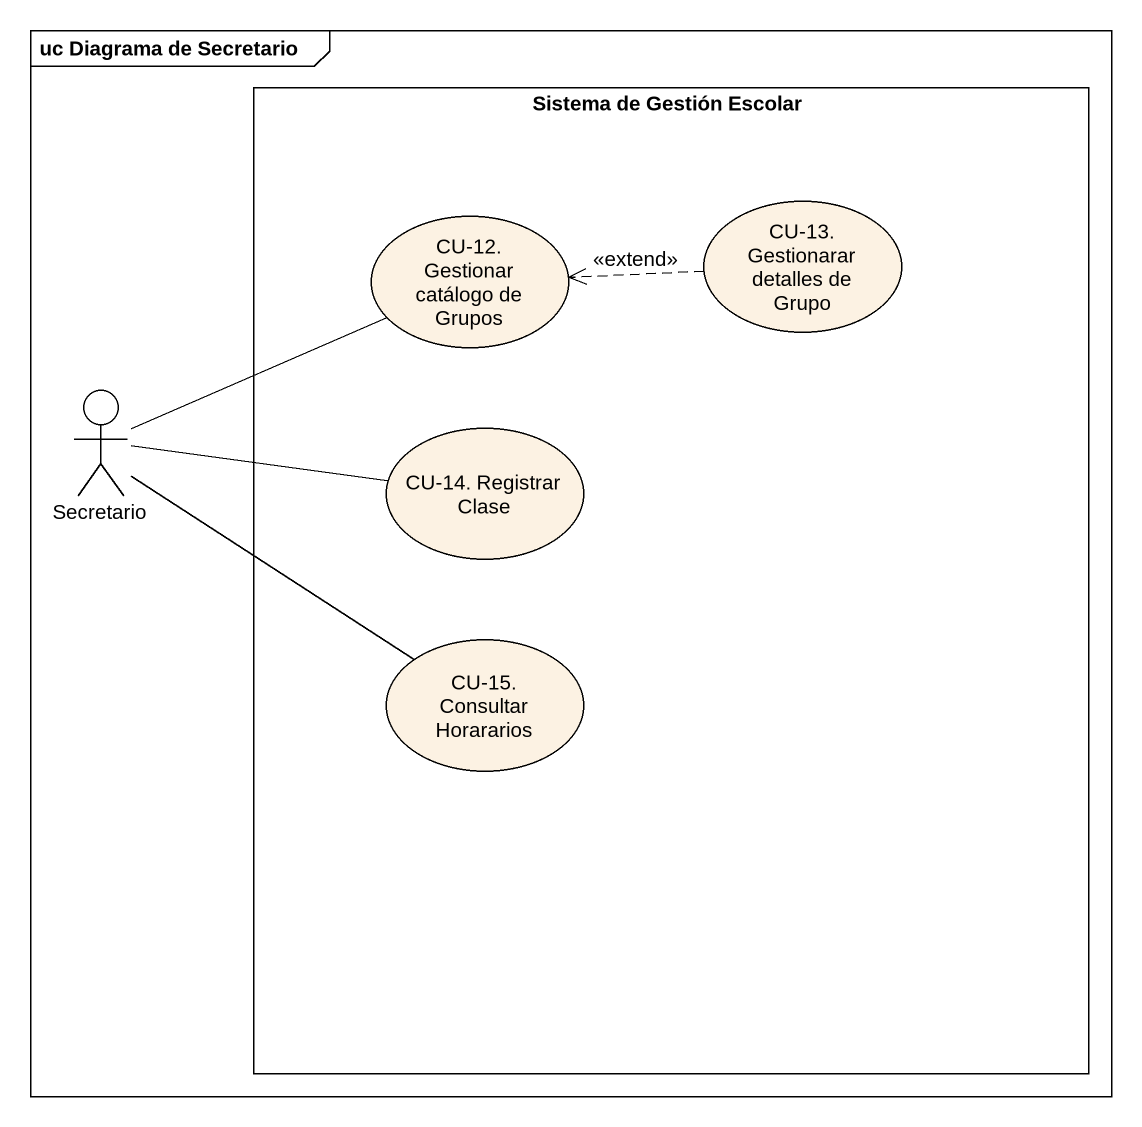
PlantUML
@startuml
mainframe uc Diagrama de Secretario
rectangle "Sistema de Gestión Escolar" as Sistema_de_Gestión_Escolar {
  usecase "CU-12. Gestionar catálogo de Grupos" as CU_12_Gestionar_catálogo_de
  usecase "CU-13. Gestionarar detalles de Grupo" as CU_13_Gestionarar_detalles
  usecase "CU-14. Registrar Clase" as CU_14_Registrar_Clase
  usecase "CU-15. Consultar Horararios" as CU_15_Consultar_Horararios
}
actor Secretario
CU_13_Gestionarar_detalles .left.> CU_12_Gestionar_catálogo_de : <<extend>>
Secretario -right- CU_12_Gestionar_catálogo_de
Secretario -right- CU_14_Registrar_Clase
Secretario -- CU_15_Consultar_Horararios
@enduml
